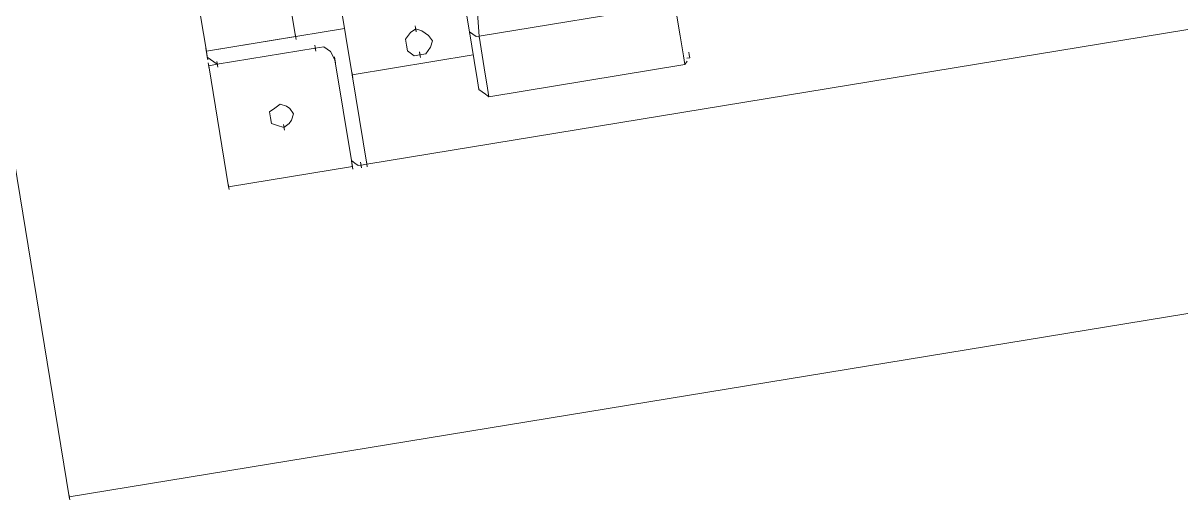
# Model space of a CAD drawing. Header units: metres. Extents: x 2 to 659295185, y -28 to 1124222152.
# Drawn here: x 655610.733 to 655611.565, y 1126533.954 to 1126534.297 of the extents above; entities that cross this region are included whole.
import ezdxf

# ---------------------------------------------------------------- set-up
doc = ezdxf.new("R2010")
doc.units = ezdxf.units.M
doc.header["$MEASUREMENT"] = 0
doc.layers.add('CCSM_C1_CUERPO CK$0$A-EQUIPOS', color=9, linetype='CONTINUOUS')

msp = doc.modelspace()

# ---------------------------------------------------------------- linework, layer by layer
at = {"layer": 'CCSM_C1_CUERPO CK$0$A-EQUIPOS', "lineweight": 5}
for p, q in [((655610.76581, 1126533.95629), (655609.60677, 1126541.02752)), ((655610.76581, 1126533.95629), (655609.60677, 1126541.02752)), ((655610.83685, 1126534.84608), (655610.92849, 1126534.28701)), ((655610.83685, 1126534.84608), (655610.92849, 1126534.28701)), ((655610.77266, 1126534.83556), (655610.8643, 1126534.27649)), ((655610.8643, 1126534.27649), (655610.77266, 1126534.83556)), ((655610.92499, 1126534.52883), (655610.96912, 1126534.25965)), ((655610.92499, 1126534.52883), (655610.96912, 1126534.25965)), ((655610.97964, 1126534.19546), (655612.63408, 1126534.46664)), ((655612.63408, 1126534.46664), (655610.97964, 1126534.19546)), ((655611.04896, 1126534.31739), (655611.05337, 1126534.29047)), ((655611.04896, 1126534.31739), (655611.05337, 1126534.29047)), ((655611.0586, 1126534.31047), (655611.06026, 1126534.28735)), ((655611.20106, 1126534.31043), (655611.06026, 1126534.28735)), ((655611.2048, 1126534.28765), (655611.20106, 1126534.31043)), ((655612.91307, 1126534.30825), (655610.76581, 1126533.95629)), ((655612.91307, 1126534.30825), (655610.76581, 1126533.95629)), ((655610.96369, 1126534.29278), (655610.8643, 1126534.27649)), ((655610.96369, 1126534.29278), (655610.8643, 1126534.27649)), ((655611.01474, 1126534.29265), (655611.01094, 1126534.2899)), ((655611.01474, 1126534.29265), (655611.01094, 1126534.2899)), ((655611.0144, 1126534.29472), (655611.01508, 1126534.29057)), ((655611.01922, 1126534.29125), (655611.01474, 1126534.29265)), ((655611.01474, 1126534.29265), (655611.01922, 1126534.29125)), ((655611.01474, 1126534.29265), (655611.01508, 1126534.29057)), ((655611.01474, 1126534.29265), (655611.01508, 1126534.29057)), ((655611.01474, 1126534.29265), (655611.01508, 1126534.29057)), ((655610.92849, 1126534.28701), (655610.8643, 1126534.27649)), ((655610.8643, 1126534.27649), (655610.92849, 1126534.28701)), ((655610.92815, 1126534.28908), (655610.92882, 1126534.28494)), ((655611.00747, 1126534.28508), (655611.01094, 1126534.2899)), ((655611.01094, 1126534.2899), (655611.00747, 1126534.28508)), ((655611.00747, 1126534.28508), (655611.00815, 1126534.28093)), ((655611.00815, 1126534.28093), (655611.00747, 1126534.28508)), ((655611.01922, 1126534.29125), (655611.02404, 1126534.28779)), ((655611.02404, 1126534.28779), (655611.01922, 1126534.29125)), ((655611.02404, 1126534.28779), (655611.02679, 1126534.28399)), ((655611.02679, 1126534.28399), (655611.02404, 1126534.28779)), ((655611.05337, 1126534.29047), (655611.05578, 1126534.28874)), ((655611.05337, 1126534.29047), (655611.05676, 1126534.26977)), ((655611.05337, 1126534.29047), (655611.05676, 1126534.26977)), ((655611.05337, 1126534.29047), (655611.05371, 1126534.2884)), ((655611.05819, 1126534.28701), (655611.05578, 1126534.28874)), ((655611.06026, 1126534.28735), (655611.05819, 1126534.28701)), ((655611.06399, 1126534.26457), (655611.06026, 1126534.28735)), ((655611.06026, 1126534.28735), (655611.0606, 1126534.28528)), ((655611.20717, 1126534.27316), (655611.2048, 1126534.28765)), ((655610.86396, 1126534.27856), (655610.86464, 1126534.27442)), ((655610.86396, 1126534.27856), (655610.86464, 1126534.27442)), ((655610.8643, 1126534.27649), (655610.86497, 1126534.27235)), ((655610.86497, 1126534.27235), (655610.8643, 1126534.27649)), ((655610.8722, 1126534.26716), (655610.94261, 1126534.2787)), ((655610.8722, 1126534.26716), (655610.94261, 1126534.2787)), ((655610.94227, 1126534.28077), (655610.94295, 1126534.27663)), ((655610.94882, 1126534.27971), (655610.94261, 1126534.2787)), ((655610.94882, 1126534.27971), (655610.94261, 1126534.2787)), ((655610.94261, 1126534.2787), (655610.94295, 1126534.27663)), ((655610.95364, 1126534.27625), (655610.94882, 1126534.27971)), ((655610.95364, 1126534.27625), (655610.94882, 1126534.27971)), ((655610.95673, 1126534.27038), (655610.95364, 1126534.27625)), ((655610.95673, 1126534.27038), (655610.95364, 1126534.27625)), ((655611.00815, 1126534.28093), (655611.00883, 1126534.27679)), ((655611.00815, 1126534.28093), (655611.00883, 1126534.27679)), ((655611.00883, 1126534.27679), (655611.01365, 1126534.27333)), ((655611.00883, 1126534.27679), (655611.01365, 1126534.27333)), ((655611.01745, 1126534.27608), (655611.01779, 1126534.27401)), ((655611.01745, 1126534.27608), (655611.01813, 1126534.27194)), ((655611.01745, 1126534.27608), (655611.01779, 1126534.27401)), ((655611.01745, 1126534.27608), (655611.01779, 1126534.27401)), ((655611.0254, 1126534.27951), (655611.02194, 1126534.27469)), ((655611.0254, 1126534.27951), (655611.02194, 1126534.27469)), ((655611.02679, 1126534.28399), (655611.0254, 1126534.27951)), ((655611.0254, 1126534.27951), (655611.02679, 1126534.28399)), ((655610.86464, 1126534.27442), (655610.86531, 1126534.27028)), ((655610.86738, 1126534.27062), (655610.86497, 1126534.27235)), ((655610.86738, 1126534.27062), (655610.86497, 1126534.27235)), ((655610.86497, 1126534.27235), (655610.86531, 1126534.27028)), ((655610.86599, 1126534.26614), (655610.86565, 1126534.26821)), ((655610.86565, 1126534.26821), (655610.86633, 1126534.26407)), ((655610.86979, 1126534.26889), (655610.86738, 1126534.27062)), ((655610.86979, 1126534.26889), (655610.86738, 1126534.27062)), ((655610.8722, 1126534.26716), (655610.86979, 1126534.26889)), ((655610.87187, 1126534.26923), (655610.87254, 1126534.26509)), ((655610.95639, 1126534.27245), (655610.95707, 1126534.26831)), ((655610.95673, 1126534.27038), (655610.96861, 1126534.19791)), ((655610.96861, 1126534.19791), (655610.95673, 1126534.27038)), ((655610.96912, 1126534.25965), (655611.05608, 1126534.27391)), ((655610.96912, 1126534.25965), (655611.05608, 1126534.27391)), ((655611.01365, 1126534.27333), (655611.01779, 1126534.27401)), ((655611.01779, 1126534.27401), (655611.01365, 1126534.27333)), ((655611.02194, 1126534.27469), (655611.01779, 1126534.27401)), ((655611.02194, 1126534.27469), (655611.01779, 1126534.27401)), ((655611.05676, 1126534.26977), (655611.05914, 1126534.25527)), ((655611.05676, 1126534.26977), (655611.05914, 1126534.25527)), ((655611.20819, 1126534.26694), (655611.20717, 1126534.27316)), ((655611.20819, 1126534.26694), (655611.20992, 1126534.26935)), ((655611.21165, 1126534.27176), (655611.20958, 1126534.27143)), ((655611.21131, 1126534.27384), (655611.21097, 1126534.27591)), ((655611.21097, 1126534.27591), (655611.21131, 1126534.27384)), ((655611.21165, 1126534.27176), (655611.21131, 1126534.27384)), ((655611.21165, 1126534.27176), (655611.21131, 1126534.27384)), ((655611.21131, 1126534.27384), (655611.21165, 1126534.27176)), ((655610.86599, 1126534.26614), (655610.8722, 1126534.26716)), ((655610.86599, 1126534.26614), (655610.8722, 1126534.26716)), ((655610.88025, 1126534.17917), (655610.86599, 1126534.26614)), ((655610.88025, 1126534.17917), (655610.86599, 1126534.26614)), ((655610.96878, 1126534.26172), (655610.96946, 1126534.25758)), ((655610.96946, 1126534.25758), (655610.96912, 1126534.25965)), ((655610.96912, 1126534.25965), (655610.96946, 1126534.25758)), ((655610.96946, 1126534.25758), (655610.96912, 1126534.25965)), ((655610.97964, 1126534.19546), (655610.96912, 1126534.25965)), ((655610.96912, 1126534.25965), (655610.96946, 1126534.25758)), ((655610.96946, 1126534.25758), (655610.96912, 1126534.25965)), ((655610.96912, 1126534.25965), (655610.97964, 1126534.19546)), ((655610.96912, 1126534.25965), (655610.96946, 1126534.25758)), ((655610.97964, 1126534.19546), (655610.96912, 1126534.25965)), ((655610.96912, 1126534.25965), (655610.97964, 1126534.19546)), ((655611.06637, 1126534.25008), (655611.06399, 1126534.26457)), ((655611.06739, 1126534.24387), (655611.20819, 1126534.26694)), ((655611.05914, 1126534.25527), (655611.06016, 1126534.24906)), ((655611.06016, 1126534.24906), (655611.05914, 1126534.25527)), ((655611.06016, 1126534.24906), (655611.05982, 1126534.25113)), ((655611.05982, 1126534.25113), (655611.06016, 1126534.24906)), ((655611.06257, 1126534.24733), (655611.06016, 1126534.24906)), ((655611.06257, 1126534.24733), (655611.06498, 1126534.2456)), ((655611.06498, 1126534.2456), (655611.06257, 1126534.24733)), ((655611.06257, 1126534.24733), (655611.06498, 1126534.2456)), ((655611.06498, 1126534.2456), (655611.06739, 1126534.24387)), ((655611.06739, 1126534.24387), (655611.06637, 1126534.25008)), ((655610.91351, 1126534.23565), (655610.90971, 1126534.23291)), ((655610.90971, 1126534.23291), (655610.91351, 1126534.23565)), ((655610.91732, 1126534.2384), (655610.91351, 1126534.23565)), ((655610.91732, 1126534.2384), (655610.91351, 1126534.23565)), ((655610.9218, 1126534.23701), (655610.91732, 1126534.2384)), ((655610.9218, 1126534.23701), (655610.91732, 1126534.2384)), ((655610.92421, 1126534.23528), (655610.9218, 1126534.23701)), ((655610.92421, 1126534.23528), (655610.9218, 1126534.23701)), ((655610.92696, 1126534.23148), (655610.92421, 1126534.23528)), ((655610.92421, 1126534.23528), (655610.92696, 1126534.23148)), ((655610.90971, 1126534.23291), (655610.91039, 1126534.22876)), ((655610.91039, 1126534.22876), (655610.90971, 1126534.23291)), ((655610.91107, 1126534.22462), (655610.91039, 1126534.22876)), ((655610.91107, 1126534.22462), (655610.91039, 1126534.22876)), ((655610.92556, 1126534.227), (655610.92383, 1126534.22459)), ((655610.92556, 1126534.227), (655610.92383, 1126534.22459)), ((655610.92556, 1126534.227), (655610.92696, 1126534.23148)), ((655610.92696, 1126534.23148), (655610.92556, 1126534.227)), ((655610.91555, 1126534.22323), (655610.91107, 1126534.22462)), ((655610.91555, 1126534.22323), (655610.91107, 1126534.22462)), ((655610.91555, 1126534.22323), (655610.92003, 1126534.22184)), ((655610.92003, 1126534.22184), (655610.91555, 1126534.22323)), ((655610.91969, 1126534.22391), (655610.92037, 1126534.21977)), ((655610.92383, 1126534.22459), (655610.92003, 1126534.22184)), ((655610.92003, 1126534.22184), (655610.92383, 1126534.22459)), ((655610.96928, 1126534.19377), (655610.88025, 1126534.17917)), ((655610.96928, 1126534.19377), (655610.88025, 1126534.17917)), ((655610.96827, 1126534.19998), (655610.96895, 1126534.19584)), ((655610.97102, 1126534.19618), (655610.96861, 1126534.19791)), ((655610.96861, 1126534.19791), (655610.97102, 1126534.19618)), ((655610.97102, 1126534.19618), (655610.96861, 1126534.19791)), ((655610.96861, 1126534.19791), (655610.97102, 1126534.19618)), ((655610.97102, 1126534.19618), (655610.96861, 1126534.19791)), ((655610.97102, 1126534.19618), (655610.96861, 1126534.19791)), ((655610.96861, 1126534.19791), (655610.96928, 1126534.19377)), ((655610.96861, 1126534.19791), (655610.96928, 1126534.19377)), ((655610.96962, 1126534.19169), (655610.96895, 1126534.19584)), ((655610.96928, 1126534.19377), (655610.96962, 1126534.19169)), ((655610.97343, 1126534.19444), (655610.97102, 1126534.19618)), ((655610.97102, 1126534.19618), (655610.97343, 1126534.19444)), ((655610.97343, 1126534.19444), (655610.97102, 1126534.19618)), ((655610.97102, 1126534.19618), (655610.97343, 1126534.19444)), ((655610.97343, 1126534.19444), (655610.97102, 1126534.19618)), ((655610.97343, 1126534.19444), (655610.97102, 1126534.19618)), ((655610.9755, 1126534.19478), (655610.97343, 1126534.19444)), ((655610.97584, 1126534.19271), (655610.97516, 1126534.19685)), ((655610.9755, 1126534.19478), (655610.97964, 1126534.19546)), ((655610.97964, 1126534.19546), (655610.9755, 1126534.19478)), ((655610.9755, 1126534.19478), (655610.97584, 1126534.19271)), ((655610.97998, 1126534.19339), (655610.9793, 1126534.19753)), ((655610.97998, 1126534.19339), (655610.9793, 1126534.19753)), ((655610.97964, 1126534.19546), (655610.97998, 1126534.19339)), ((655610.97964, 1126534.19546), (655610.97998, 1126534.19339)), ((655610.87991, 1126534.18124), (655610.88059, 1126534.1771)), ((655610.88025, 1126534.17917), (655610.88059, 1126534.1771)), ((655610.76547, 1126533.95836), (655610.76615, 1126533.95422)), ((655610.76581, 1126533.95629), (655610.76615, 1126533.95422))]:
    msp.add_line(p, q, dxfattribs=at)

doc.saveas('drawing.dxf')
